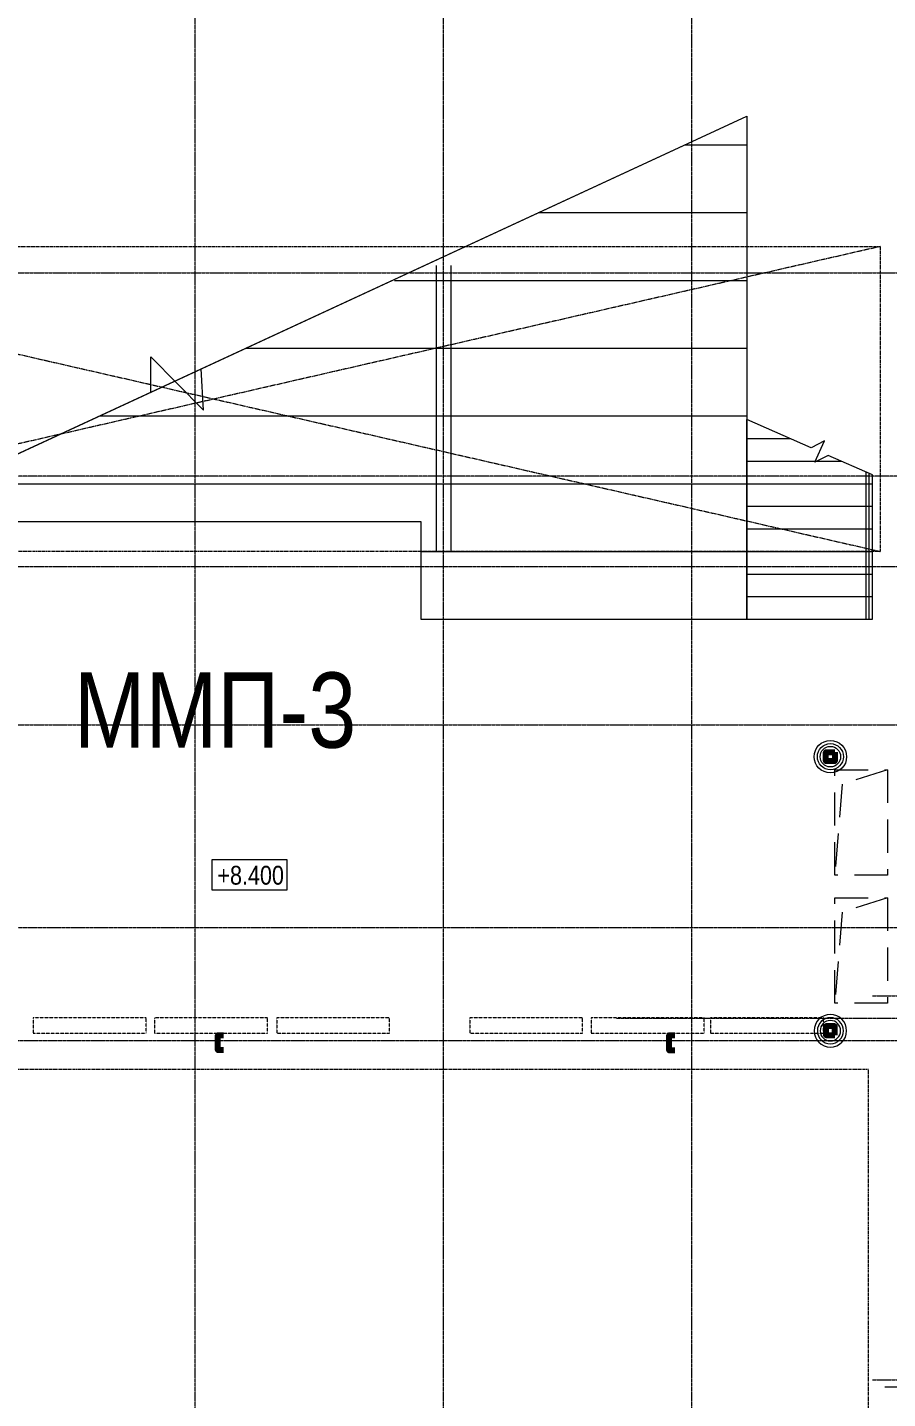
# Model space of a CAD drawing. Header units: millimetres. Extents: x -231292 to 573618, y -153144 to 564035.
# Drawn here: x -138804 to -127375, y 219145 to 237355 of the extents above; entities that cross this region are included whole.
import ezdxf
from ezdxf.enums import TextEntityAlignment as Align

# ---------------------------------------------------------------- set-up
doc = ezdxf.new("R2010")
doc.units = ezdxf.units.MM
for name, pattern in [('CENTER2', [28.575, 19.05, -3.175, 3.175, -3.175]), ('DASHED', [19.05, 12.7, -6.35]), ('HIDDEN', [9.525, 6.35, -3.175]), ('HIDDEN2', [4.7625, 3.175, -1.5875])]:
    doc.linetypes.add(name, pattern=pattern)
doc.layers.get('0').update_dxf_attribs({"color": 250})
doc.layers.add('АР_Делит', color=250, linetype='Continuous', lineweight=0, plot=False)
for name, color, linetype, lineweight in [('АР_Мебель', 250, 'Continuous', 5), ('АР_Отметка', 7, 'Continuous', 13), ('АР_Отопительные приборы', 250, 'HIDDEN2', 0), ('АР_Ф_ЛК', 250, 'Continuous', 5), ('КМ_Фахверки', 250, 'Continuous', 80), ('ЛК_Открытая', 250, 'Continuous', 5), ('ОВ_Классы', 250, 'Continuous', 0), ('РД_Оси_100', 250, 'Continuous', 0)]:
    doc.layers.add(name, color=color, linetype=linetype, lineweight=lineweight)
doc.styles.add('Arial_Narrow_08', font='ARIALN.TTF', dxfattribs={"width": 0.8})
doc.styles.add('style1', font='ARIALN.TTF')

# ---------------------------------------------------------------- blocks, each defined once
blk = doc.blocks.new('СОШ_2200_АР_ОСИ_М100_28.05.24')
at = {"layer": 'АР_Делит', "color": 5, "linetype": 'DASHED'}
blk.add_lwpolyline([(94145, 13855), (94145, 68320), (66055, 68320), (66055, 13857.73)], dxfattribs=at)
at = {"layer": 'РД_Оси_100', "linetype": 'CENTER2'}
for p, q in [((85200, -6155), (85200, 139938.679)), ((88500, -6155), (88500, 139938.679)), ((91800, -6155), (91800, 139938.679)), ((-5954.958, 78900), (119910, 78900)), ((119910, 76200), (-5954.958, 76200)), ((-5954.958, 75000), (119910, 75000)), ((-5954.958, 72900), (95715.503, 72900)), ((89599.446, 72900), (119910, 72900)), ((90799.446, 69000), (117755, 69000))]:
    blk.add_line(p, q, dxfattribs=at)
for points in [[(119910, 70200), (-5954.958, 70200)], [(94200, 69300), (119410, 69300), (119910, 69450)], [(95715.503, 68700), (-5454.958, 68700), (-5954.958, 68850)], [(94200, 69000), (119410, 69000), (119910, 68850)], [(94200, 64200), (119410, 64200), (119910, 64350)]]:
    blk.add_lwpolyline(points, dxfattribs=at)
blk = doc.blocks.new('ЛК_открытая 1 эт 1500')
at = {"layer": 'АР_Ф_ЛК', "color": 5, "lineweight": 0}
for p, q in [((-920, 0), (-920, 2654)), ((-920, 2400), (-343, 2400)), ((-920, 2100), (338, 2100)), ((665, 0), (665, 1956)), ((705, 0), (705, 1938)), ((750, 0), (750, 1918)), ((-920, 1800), (750, 1800)), ((-920, 1500), (750, 1500)), ((-920, 1200), (750, 1200)), ((-920, 900), (750, 900)), ((-920, 600), (750, 600)), ((-920, 300), (750, 300)), ((-920, 0), (750, 0))]:
    blk.add_line(p, q, dxfattribs=at)
blk.add_lwpolyline([(750, 1918), (162, 2177), (-16, 2085), (111, 2371), (-67, 2278), (-920, 2654)], dxfattribs=at)
at = {"layer": 'АР_Ф_ЛК', "lineweight": 0}
blk.add_lwpolyline([(-85, 2071, 0, 150, 0), (-85, 1604, 0, 0, 0), (-85, 0, 0, 0, 0)], format="xyseb", dxfattribs=at)
blk = doc.blocks.new('Отметка_план')
at = {"color": 7}
blk.add_lwpolyline([(0, 0), (10, 0), (10, 4), (0, 4)], close=True, dxfattribs=at)
at = {"style": 'Arial_Narrow_08', "width": 0.8}
blk.add_attdef('OTMG', text='', height=2.5, dxfattribs=at).set_placement((9.06, 0.7), align=Align.RIGHT)
blk = doc.blocks.new('otv пунктир')
at = {"linetype": 'HIDDEN', "ltscale": 0.07}
blk.add_lwpolyline([(0, 0), (0, 1), (1, 1), (1, 0)], close=True, dxfattribs=at)
blk.add_lwpolyline([(0, 1), (0.135, 0.137), (1, 0)], dxfattribs=at)
blk = doc.blocks.new('Ф_пеноблок 200')
at = {"layer": 'КМ_Фахверки'}
blk.add_lwpolyline([(0, -75), (0, 0), (200, 0), (200, -75)], dxfattribs=at)
blk = doc.blocks.new('Ф_крпич 120')
at = {"layer": 'АР_Делит', "color": 1}
for radius in [216, 173, 136]:
    blk.add_circle((60, -60), radius, dxfattribs=at)
at = {"layer": 'КМ_Фахверки'}
blk.add_lwpolyline([(0, 0), (120, 0), (120, -120), (0, -120)], close=True, dxfattribs=at)
at = {"layer": 'КМ_Фахверки', "lineweight": 5}
blk.add_lwpolyline([(6, -6), (114, -6), (114, -114), (6, -114)], close=True, dxfattribs=at)
blk = doc.blocks.new('Bottom_R_1500')
at = {"layer": 'АР_Отопительные приборы'}
blk.add_lwpolyline([(-750, -100), (750, -100), (750, 100), (-750, 100)], close=True, dxfattribs=at)

msp = doc.modelspace()

# ---------------------------------------------------------------- linework, layer by layer
at = {"linetype": 'HIDDEN', "lineweight": 0}
msp.add_lwpolyline([(-133374.955, 234195.168), (-133374.955, 230395.168), (-133174.955, 230395.168), (-133174.955, 234195.168)], dxfattribs=at)
at = {"layer": 'АР_Делит', "linetype": 'DASHED'}
msp.add_lwpolyline([(-127475.617, 230395.959), (-145174.955, 230394.376), (-145174.955, 234445.168), (-127475.617, 234446.751)], close=True, dxfattribs=at)
for points in [[(-127474.955, 234445.168), (-145174.955, 230394.376)], [(-145174.955, 234445.168), (-127475.617, 230395.959)]]:
    msp.add_lwpolyline(points, dxfattribs=at)
at = {"layer": 'АР_Мебель'}
for p, q in [((-143404.956, 229620.22), (-129244.956, 236178.522)), ((-129244.956, 236178.522), (-129244.956, 229495.168)), ((-130072.655, 235795.168), (-129244.956, 235795.168)), ((-132015.841, 234895.168), (-129244.956, 234895.168)), ((-133924.675, 233995.168), (-129244.956, 233995.168)), ((-135902.213, 233095.168), (-129244.956, 233095.168)), ((-137845.399, 232195.168), (-129244.956, 232195.168)), ((-139788.584, 231295.168), (-128874.957, 231295.168)), ((-138974.956, 230795.168), (-133574.956, 230795.168)), ((-133574.956, 230795.168), (-133574.956, 229495.168)), ((-133574.956, 230395.168), (-128874.957, 230395.168)), ((-133574.956, 229495.168), (-128874.957, 229495.168)), ((-126662.477, 219295.168), (-127412.096, 219295.168))]:
    msp.add_line(p, q, dxfattribs=at)
msp.add_lwpolyline([(-137163.028, 232511.212), (-137163.028, 232978.276), (-136462.28, 232274.08), (-136494.245, 232820.964)], dxfattribs=at)
at = {"layer": 'ЛК_Открытая'}
for p, q in [((-143404.955, 229620.22), (-129244.955, 236178.522)), ((-129244.955, 236178.522), (-129244.955, 229495.168)), ((-130072.655, 235795.168), (-129244.955, 235795.168)), ((-132015.841, 234895.168), (-129244.955, 234895.168)), ((-133924.675, 233995.168), (-129244.955, 233995.168)), ((-137845.398, 232195.168), (-129244.955, 232195.168)), ((-139788.584, 231295.168), (-129244.955, 231295.168)), ((-138974.955, 230795.168), (-133574.955, 230795.168)), ((-133574.955, 230795.168), (-133574.955, 229495.168)), ((-133574.955, 230395.168), (-129244.955, 230395.168)), ((-133574.955, 229495.168), (-129244.955, 229495.168))]:
    msp.add_line(p, q, dxfattribs=at)
msp.add_lwpolyline([(-137163.027, 232511.212), (-137163.027, 232978.276), (-136462.28, 232274.08), (-136494.245, 232820.964)], dxfattribs=at)

# ---------------------------------------------------------------- block references
at = {"layer": 'АР_Мебель'}
msp.add_blockref('ЛК_открытая 1 эт 1500', (-128324.956, 229495.168), dxfattribs=at)
at = {"layer": 'АР_Отметка'}
ref = msp.add_blockref('Отметка_план', (-136352.945, 225900.874), dxfattribs=dict(at, xscale=100, yscale=100, zscale=100))
ref.add_attrib('OTMG', '+8.400', dxfattribs={"layer": '0', "color": 0, "height": 250, "style": 'style1'}).set_placement((-135395.527, 226220.691), align=Align.TOP_RIGHT)
at = {"layer": 'АР_Отопительные приборы'}
for p in [(-137977.061, 224100.168), (-136363.741, 224100.168), (-134741.353, 224100.168), (-132177.336, 224100.168), (-130564.015, 224100.168), (-128978.701, 224100.168)]:
    msp.add_blockref('Bottom_R_1500', p, dxfattribs=at)
at = {"layer": 'КМ_Фахверки'}
for name, p, rotation in [('Ф_крпич 120', (-128074.956, 227730.168), 270), ('Ф_пеноблок 200', (-136274.956, 223770.167), 90), ('Ф_пеноблок 200', (-130274.955, 223769.658), 90)]:
    msp.add_blockref(name, p, dxfattribs=dict(at, rotation=rotation))
at = {"layer": 'КМ_Фахверки', "xscale": -1, "rotation": 270}
msp.add_blockref('Ф_крпич 120', (-128074.956, 223970.167), dxfattribs=at)
at = {"layer": 'ЛК_Открытая'}
msp.add_blockref('ЛК_открытая 1 эт 1500', (-128324.955, 229495.168), dxfattribs=at)
at = {"layer": 'ОВ_Классы', "xscale": 1400, "yscale": 700, "rotation": 270}
for p in [(-128074.956, 227495.168), (-128074.956, 225795.168)]:
    msp.add_blockref('otv пунктир', p, dxfattribs=at)
at = {"layer": 'РД_Оси_100'}
msp.add_blockref('СОШ_2200_АР_ОСИ_М100_28.05.24', (-221774.956, 155195.168), dxfattribs=at)

# ---------------------------------------------------------------- texts
at = {"layer": 'АР_Делит', "color": 6, "insert": (-136311.306, 228281.69), "char_height": 1000, "width": 7150, "attachment_point": 5, "style": 'style1'}
msp.add_mtext('ММП-3', dxfattribs=at)

doc.saveas('drawing.dxf')
